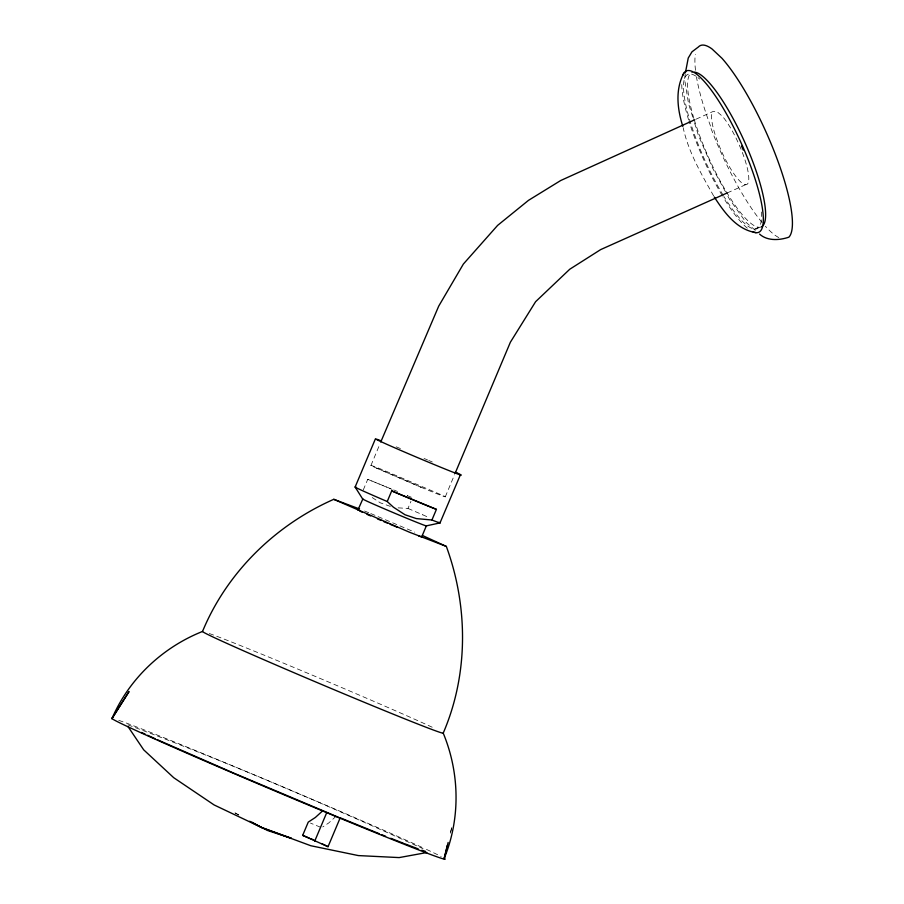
<?xml version="1.0" encoding="UTF-8"?>
<svg xmlns="http://www.w3.org/2000/svg" width="904" height="904" viewBox="0 0 904 904"><rect width="100%" height="100%" fill="white"/><g stroke="black" fill="none" stroke-linecap="round" stroke-linejoin="round"><path stroke-width="0.68" stroke-dasharray="4.52 3.39" d="M685.243 74.026L684.588 79.077L688.52 103.553L693.052 118.141M450.384 833.172L451.977 826.527L450.328 833.251M370.956 465.424L379.669 444.598M445.288 496.827L454.554 474.69M363.272 489.957L367.758 479.323L397.5 491.482M398.122 507.856L407.986 508.432L410.97 501.347M336.186 816.176L328.706 822.968L322.751 826.934M696.136 119.147L712.747 111.621L716.601 111.316L722.42 116.288A40.375 9.368 65.8 0 1 748.535 174.788A40.375 9.368 65.8 0 1 728.488 165.104A40.375 9.368 65.8 0 1 712.747 111.621M754.603 229.13L758.693 227.299M727.2 192.947L747.653 183.794M390.381 506.398L380.177 502.76L370.516 496.443M127.972 724.838C227.831 762.343 325.982 804.605 423.083 848.743M320.457 827.205L310.456 823.081M364.561 511.02L369.555 513.054M367.758 479.323L392.02 489.358M407.354 495.686L411.184 497.268L407.455 495.686M420.959 487.222L433.197 492.296A40.375 0.768 22.9 0 0 443.118 495.584L383.059 469.956A40.375 0.768 22.9 0 0 373.126 466.667L420.959 487.222L373.137 466.667M370.809 513.562L414.721 532.14M407.986 508.432L422.801 514.828M235.085 812.945L238.712 814.933M235.096 812.978L238.746 815.035M755.371 230.441L745.913 222.214L729.494 199.196L726.161 193.072M713.651 195.942C701.447 174.212 688.486 152.279 683.164 127.667M725.494 191.84L712.827 168.562L698.408 135.385L693.47 119.475M209.31 633.546A130.741 2.475 22.9 0 1 321.033 678.825A130.741 2.475 22.9 0 1 435.152 728.613M118.774 720.364A180.721 3.424 22.9 0 1 262.002 778.095A180.721 3.424 22.9 0 1 425.072 848.754M426.439 849.387A180.721 3.424 22.9 0 1 441.163 856.529M396.234 446.836A46.115 0.87 22.9 0 1 400.947 448.768M424.044 458.452A46.115 0.87 22.9 0 1 427.603 459.966M428.79 460.475A46.115 0.87 22.9 0 1 432.315 461.989M422.631 514.76A46.149 0.87 22.9 0 1 428.891 517.529M747.359 228.192A88.434 20.521 65.8 0 1 722.906 196.733M722.217 195.592A88.434 20.521 65.8 0 1 688.995 121.136M688.611 119.882A88.434 20.521 65.8 0 1 681.752 84.603M761.518 226.757A84.592 19.628 65.8 0 1 694.249 119.644M693.865 118.379A84.592 19.628 65.8 0 1 693.018 72.207M761.315 211.988A84.592 19.628 65.8 0 1 724.036 196.654M723.336 195.513A84.592 19.628 65.8 0 1 686.226 106.796A84.592 19.628 65.8 0 1 696.555 76.591M697.956 77.62A84.592 19.628 65.8 0 1 699.707 79.077M778.807 237.571A105.745 24.939 65.9 0 1 765.394 226.282M762.106 222.497A105.745 24.939 65.9 0 1 710.069 125.893M710.567 126.131A105.745 24.532 65.8 0 1 696.43 76.693M695.504 70.309A105.745 24.532 65.8 0 1 695.379 54.364"/><path stroke-width="1.36" d="M685.413 72.761L688.238 58.037L691.967 51.833L698.396 46.974A105.745 24.532 65.8 0 1 712.024 48.963L721.957 58.274A105.745 24.532 65.8 0 1 776.762 158.053A105.745 24.532 65.8 0 1 788.853 237.187C779.451 240.351 767.417 241.198 759.575 234.102M448.135 842.449L444.305 858.371A180.721 3.424 22.9 0 1 276.33 791.542A180.721 3.424 22.9 0 1 112.085 718.33C129.227 678.655 162.494 647.411 202.519 631.455C226.96 572.322 275.494 525.021 333.791 499.313L359.566 508.986M447.356 845.353L444.056 858.8C460.577 818.753 459.763 773.022 443.22 733.11C468.6 674.181 468.238 606.347 446.339 546.423L422.326 535.439M375.409 438.858L355.125 487.041L362.753 499.132L366.979 501.189A34.612 0.655 22.9 0 0 405.308 517.653A34.612 0.655 22.9 0 0 425.942 525.563M380.765 441.988L438.711 306.128L463.379 264.036L497.618 225.39L528.512 200.338L560.729 180.506L694.86 119.723M455.096 473.391L510.376 342.232L535.609 301.687L569.769 269.222L600.674 249.594L727.2 192.947M387.228 501.528L391.703 490.895L436.417 509.37L431.931 520.003L416.337 518.58L405.037 514.771L393.364 507.167L387.228 501.528L381.59 499.098A46.149 0.87 22.9 0 1 356.312 487.324M421.693 536.908L426.349 525.868L440.011 522.907L460.418 474.736M302.671 835.364L308.241 822.131L315.372 817.453L322.864 810.662L340.096 818.063L328.039 846.686L302.671 835.364L309.337 838.121M314.705 841.183L326.773 812.549M683.797 73.213C675.051 89.778 677.367 109.09 682.802 126.334M111.836 718.759L129.046 691.56L112.085 718.33M426.79 852.54L399.139 857.591L358.346 855.579L310.829 845.737L261.64 827.533L214.112 804.944L173.737 777.711L143.691 749.834L127.927 726.466M446.339 546.423L409.32 532.162L333.791 499.313M756.06 232.656C736.568 229.672 724.296 212.338 714.284 197.015M421.908 850.178L425.671 851.444M404.868 843.839L418.202 848.879M390.731 838.279L403.579 843.33M379.115 833.646L340.096 817.77M381.703 834.686L385.59 836.245M310.445 838.573L313.778 839.952M322.864 810.662L233.695 773.101L157.545 739.811M155.025 738.681L147.623 735.28M141.521 732.455L145.182 734.15M359.736 510.997L362.289 512.218M322.016 843.782L328.039 846.686M253.346 823.307L267.833 830.595L291.325 838.245L261.64 827.533L251.99 822.233M249.696 821.239L252.126 822.617M443.22 733.11A130.741 2.475 22.9 0 1 317.315 682.633A130.741 2.475 22.9 0 1 202.519 631.455M436.417 509.37A46.138 0.87 22.9 0 1 391.703 490.895M439.107 522.263A46.149 0.87 22.9 0 1 432.067 520.06M362.877 499.008A34.612 0.655 22.9 0 0 362.753 499.132L357.939 510.003A34.612 0.655 22.9 0 0 358.357 510.308M457.786 473.267A46.115 0.87 22.9 0 1 414.314 456.226A46.115 0.87 22.9 0 1 381.092 440.813M455.311 472.103A46.115 0.87 22.9 0 1 457.413 473.086M420.846 536.693A34.612 0.655 22.9 0 1 418.688 535.914M397.297 527.292A34.612 0.655 22.9 0 1 395.014 526.343M393.794 525.834A34.612 0.655 22.9 0 1 390.076 524.275M387.567 523.213A34.612 0.655 22.9 0 1 383.725 521.585M381.194 520.501A34.612 0.655 22.9 0 1 377.465 518.907M370.64 515.935A34.612 0.655 22.9 0 1 367.001 514.342M682.893 75.19A88.434 20.521 65.8 0 1 741.382 143.499A88.434 20.521 65.8 0 1 752.987 231.831M694.509 72.139A84.592 19.628 65.8 0 1 746.399 145.951A84.592 19.628 65.8 0 1 761.518 226.757M741.574 146.132A84.592 19.628 65.8 0 1 743.269 150.041"/></g></svg>
